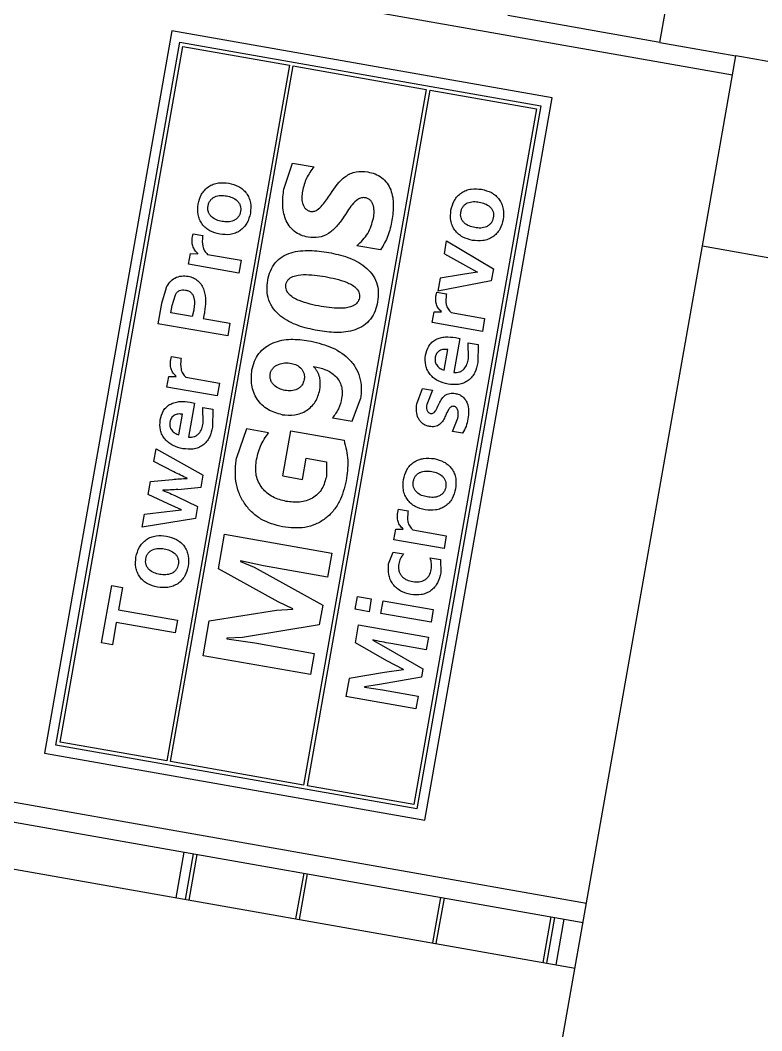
# Model space of a CAD drawing. Header units: millimetres. Extents: x 15 to 2378, y 5 to 1787.
# Drawn here: x 2137.95 to 2157.15, y 1081.82 to 1108 of the extents above; entities that cross this region are included whole.
import ezdxf

# ---------------------------------------------------------------- set-up
doc = ezdxf.new("R2010")
doc.units = ezdxf.units.MM

msp = doc.modelspace()

# ---------------------------------------------------------------- linework, layer by layer
at = {"color": 7, "linetype": 'Continuous', "lineweight": 25}
for p, q in [((2135.62, 1110.248), (2156.399, 1106.584)), ((2154.516, 1107.424), (2155.037, 1110.378)), ((2154.516, 1107.424), (2150.577, 1108.118)), ((2141.876, 1107.723), (2138.577, 1089.012)), ((2151.724, 1105.987), (2141.876, 1107.723)), ((2138.867, 1089.215), (2142.079, 1107.434)), ((2138.982, 1089.296), (2142.16, 1107.318)), ((2142.079, 1107.434), (2151.435, 1105.784)), ((2142.16, 1107.318), (2144.918, 1106.832)), ((2154.516, 1107.424), (2156.486, 1107.076)), ((2155.618, 1102.152), (2156.486, 1107.076)), ((2161.016, 1106.278), (2156.486, 1107.076)), ((2144.918, 1106.832), (2141.74, 1088.81)), ((2141.838, 1088.792), (2145.016, 1106.814)), ((2145.016, 1106.814), (2148.463, 1106.206)), ((2148.463, 1106.206), (2145.285, 1088.184)), ((2145.384, 1088.167), (2148.561, 1106.189)), ((2148.561, 1106.189), (2151.319, 1105.703)), ((2151.435, 1105.784), (2148.222, 1087.565)), ((2148.425, 1087.275), (2151.724, 1105.987)), ((2151.319, 1105.703), (2148.141, 1087.681)), ((2144.774, 1103.621), (2144.999, 1104.3)), ((2144.999, 1104.3), (2145.556, 1104.202)), ((2142.407, 1102.386), (2142.426, 1102.468)), ((2142.426, 1102.468), (2142.676, 1102.424)), ((2142.676, 1102.424), (2142.671, 1102.397)), ((2147.282, 1102.048), (2146.667, 1102.156)), ((2148.932, 1101.951), (2148.991, 1102.282)), ((2148.991, 1102.282), (2150.203, 1101.559)), ((2150.235, 1071.623), (2155.618, 1102.152)), ((2155.618, 1102.152), (2160.148, 1101.354)), ((2142.308, 1101.678), (2142.356, 1101.952)), ((2142.356, 1101.952), (2142.549, 1101.951)), ((2142.549, 1101.951), (2142.549, 1101.956)), ((2142.8, 1101.933), (2143.665, 1101.78)), ((2148.932, 1101.951), (2149.405, 1101.685)), ((2143.607, 1101.449), (2142.308, 1101.678)), ((2143.665, 1101.78), (2143.607, 1101.449)), ((2149.405, 1101.685), (2149.791, 1101.476)), ((2150.203, 1101.559), (2150.148, 1101.25)), ((2148.82, 1101.315), (2148.761, 1100.983)), ((2149.347, 1101.405), (2148.82, 1101.315)), ((2149.791, 1101.476), (2149.79, 1101.471)), ((2141.723, 1101.065), (2141.604, 1100.664)), ((2150.148, 1101.25), (2148.761, 1100.983)), ((2141.883, 1100.605), (2141.965, 1100.887)), ((2148.716, 1100.876), (2148.736, 1100.958)), ((2148.736, 1100.958), (2148.986, 1100.914)), ((2148.986, 1100.914), (2148.981, 1100.887)), ((2141.604, 1100.664), (2141.511, 1100.137)), ((2141.85, 1100.419), (2141.883, 1100.605)), ((2142.402, 1100.322), (2141.85, 1100.419)), ((2142.439, 1100.484), (2142.402, 1100.322)), ((2142.684, 1100.272), (2143.378, 1100.15)), ((2148.618, 1100.168), (2148.666, 1100.443)), ((2148.666, 1100.443), (2148.858, 1100.441)), ((2148.858, 1100.441), (2148.859, 1100.446)), ((2149.11, 1100.423), (2149.975, 1100.27)), ((2149.975, 1100.27), (2149.917, 1099.939)), ((2143.32, 1099.819), (2141.511, 1100.137)), ((2143.378, 1100.15), (2143.32, 1099.819)), ((2149.917, 1099.939), (2148.618, 1100.168)), ((2149.332, 1099.753), (2149.177, 1098.873)), ((2149.217, 1099.778), (2149.332, 1099.753)), ((2148.925, 1098.932), (2149.019, 1099.467)), ((2149.549, 1099.642), (2149.805, 1099.597)), ((2149.556, 1099.231), (2149.549, 1099.642)), ((2149.805, 1099.597), (2149.8, 1099.13)), ((2141.845, 1099.202), (2141.865, 1099.284)), ((2141.865, 1099.284), (2142.114, 1099.24)), ((2142.114, 1099.24), (2142.11, 1099.213)), ((2145.548, 1099.02), (2145.554, 1099.031)), ((2141.747, 1098.494), (2141.795, 1098.768)), ((2141.795, 1098.768), (2141.987, 1098.767)), ((2141.987, 1098.767), (2141.988, 1098.772)), ((2142.238, 1098.749), (2143.104, 1098.596)), ((2143.046, 1098.265), (2141.747, 1098.494)), ((2143.104, 1098.596), (2143.046, 1098.265)), ((2148.219, 1098.058), (2148.363, 1098.459)), ((2148.363, 1098.459), (2148.623, 1098.413)), ((2148.623, 1098.413), (2148.479, 1098.04)), ((2146.544, 1097.611), (2146.76, 1098.189)), ((2142.461, 1098.079), (2142.306, 1097.198)), ((2142.346, 1098.103), (2142.461, 1098.079)), ((2142.678, 1097.968), (2142.934, 1097.923)), ((2142.684, 1097.557), (2142.678, 1097.968)), ((2142.934, 1097.923), (2142.929, 1097.455)), ((2142.054, 1097.258), (2142.148, 1097.793)), ((2146.036, 1097.7), (2146.544, 1097.611)), ((2149.144, 1097.344), (2149.284, 1097.689)), ((2143.803, 1097.415), (2143.547, 1096.663)), ((2144.379, 1097.313), (2143.803, 1097.415)), ((2144.747, 1096.191), (2144.954, 1097.363)), ((2144.954, 1097.363), (2146.333, 1097.119)), ((2149.406, 1097.298), (2149.144, 1097.344)), ((2141.406, 1096.563), (2141.465, 1096.899)), ((2141.465, 1096.899), (2142.684, 1096.214)), ((2145.26, 1096.101), (2145.356, 1096.65)), ((2145.356, 1096.65), (2145.88, 1096.558)), ((2141.921, 1096.299), (2141.406, 1096.563)), ((2145.88, 1096.558), (2145.879, 1096.19)), ((2141.257, 1095.715), (2141.316, 1096.051)), ((2141.316, 1096.051), (2141.886, 1096.101)), ((2142.268, 1096.127), (2142.269, 1096.132)), ((2142.629, 1095.901), (2142.684, 1096.214)), ((2144.747, 1096.191), (2145.26, 1096.101)), ((2141.639, 1095.822), (2141.638, 1095.817)), ((2142.031, 1095.844), (2142.629, 1095.901)), ((2141.774, 1095.47), (2141.257, 1095.715)), ((2141.999, 1095.662), (2142.541, 1095.404)), ((2141.166, 1095.201), (2141.74, 1095.272)), ((2141.74, 1095.272), (2142.124, 1095.31)), ((2142.125, 1095.315), (2141.774, 1095.47)), ((2142.124, 1095.31), (2142.125, 1095.315)), ((2142.541, 1095.404), (2142.486, 1095.091)), ((2147.724, 1095.247), (2147.743, 1095.329)), ((2147.743, 1095.329), (2147.993, 1095.285)), ((2147.993, 1095.285), (2147.988, 1095.258)), ((2141.107, 1094.865), (2141.166, 1095.201)), ((2142.486, 1095.091), (2141.107, 1094.865)), ((2147.625, 1094.539), (2147.674, 1094.814)), ((2147.674, 1094.814), (2147.866, 1094.812)), ((2147.866, 1094.812), (2147.867, 1094.817)), ((2148.117, 1094.794), (2148.983, 1094.641)), ((2143.078, 1093.787), (2143.236, 1094.684)), ((2143.236, 1094.684), (2146.018, 1094.193)), ((2148.924, 1094.31), (2147.625, 1094.539)), ((2148.983, 1094.641), (2148.924, 1094.31)), ((2147.489, 1093.917), (2147.605, 1094.22)), ((2147.605, 1094.22), (2147.876, 1094.173)), ((2143.652, 1093.993), (2143.649, 1093.977)), ((2143.649, 1093.977), (2144.003, 1093.825)), ((2144.244, 1093.864), (2143.652, 1093.993)), ((2146.018, 1094.193), (2145.908, 1093.571)), ((2148.567, 1094.072), (2148.834, 1094.025)), ((2148.834, 1094.025), (2148.84, 1093.681)), ((2144.623, 1092.931), (2143.078, 1093.787)), ((2144.003, 1093.825), (2145.78, 1092.843)), ((2145.908, 1093.571), (2144.244, 1093.864)), ((2140.052, 1091.865), (2140.315, 1093.355)), ((2140.315, 1093.355), (2140.595, 1093.306)), ((2140.595, 1093.306), (2140.493, 1092.727)), ((2145.005, 1092.75), (2144.623, 1092.931)), ((2146.625, 1092.737), (2146.683, 1093.069)), ((2146.683, 1093.069), (2147.04, 1093.006)), ((2147.04, 1093.006), (2146.981, 1092.675)), ((2147.288, 1092.629), (2147.347, 1092.96)), ((2147.347, 1092.96), (2148.646, 1092.731)), ((2140.493, 1092.727), (2142.022, 1092.457)), ((2142.839, 1092.436), (2144.588, 1092.711)), ((2144.588, 1092.711), (2145.003, 1092.739)), ((2145.003, 1092.739), (2145.005, 1092.75)), ((2145.78, 1092.843), (2145.69, 1092.333)), ((2146.981, 1092.675), (2146.625, 1092.737)), ((2148.646, 1092.731), (2148.587, 1092.4)), ((2140.435, 1092.396), (2140.333, 1091.815)), ((2141.963, 1092.126), (2140.435, 1092.396)), ((2142.022, 1092.457), (2141.963, 1092.126)), ((2142.681, 1091.535), (2142.839, 1092.436)), ((2148.587, 1092.4), (2147.288, 1092.629)), ((2145.69, 1092.333), (2143.701, 1092.003)), ((2146.629, 1091.87), (2146.711, 1092.336)), ((2146.711, 1092.336), (2148.52, 1092.017)), ((2140.333, 1091.815), (2140.052, 1091.865)), ((2143.298, 1091.985), (2143.295, 1091.968)), ((2143.295, 1091.968), (2144.021, 1091.865)), ((2143.701, 1092.003), (2143.298, 1091.985)), ((2144.021, 1091.865), (2145.56, 1091.594)), ((2147.439, 1091.404), (2146.629, 1091.87)), ((2147.08, 1091.946), (2147.078, 1091.934)), ((2147.078, 1091.934), (2147.419, 1091.751)), ((2148.52, 1092.017), (2148.462, 1091.686)), ((2147.419, 1091.751), (2148.375, 1091.195)), ((2148.462, 1091.686), (2147.545, 1091.848)), ((2145.463, 1091.045), (2142.681, 1091.535)), ((2145.56, 1091.594), (2145.463, 1091.045)), ((2147.871, 1091.176), (2147.439, 1091.404)), ((2147.381, 1091.102), (2146.465, 1090.941)), ((2147.87, 1091.168), (2147.381, 1091.102)), ((2147.87, 1091.168), (2147.871, 1091.176)), ((2148.375, 1091.195), (2148.337, 1090.981)), ((2146.465, 1090.941), (2146.384, 1090.477)), ((2148.337, 1090.981), (2147.249, 1090.785)), ((2146.866, 1090.729), (2146.863, 1090.717)), ((2146.863, 1090.717), (2147.333, 1090.651)), ((2147.249, 1090.785), (2146.866, 1090.729)), ((2147.333, 1090.651), (2148.25, 1090.489)), ((2148.192, 1090.158), (2146.384, 1090.477)), ((2148.25, 1090.489), (2148.192, 1090.158)), ((2141.74, 1088.81), (2138.982, 1089.296)), ((2138.577, 1089.012), (2148.425, 1087.275)), ((2148.222, 1087.565), (2138.867, 1089.215)), ((2152.614, 1085.115), (2131.834, 1088.779)), ((2145.285, 1088.184), (2141.838, 1088.792)), ((2148.141, 1087.681), (2145.384, 1088.167)), ((2136.671, 1087.419), (2152.527, 1084.623)), ((2142.186, 1086.446), (2141.978, 1085.264)), ((2142.224, 1085.221), (2142.433, 1086.403)), ((2142.323, 1085.204), (2142.531, 1086.385)), ((2136.561, 1086.219), (2152.318, 1083.441)), ((2145.288, 1085.899), (2145.08, 1084.717)), ((2145.179, 1084.7), (2145.387, 1085.882)), ((2148.834, 1085.274), (2148.625, 1084.092)), ((2148.724, 1084.075), (2148.932, 1085.257)), ((2151.69, 1084.77), (2151.481, 1083.589)), ((2151.788, 1084.753), (2151.58, 1083.571)), ((2151.826, 1083.528), (2152.034, 1084.71))]:
    msp.add_line(p, q, dxfattribs=at)
for points, knots in [([(2145.556, 1104.202), (2145.484, 1104.107), (2145.341, 1103.917), (2145.284, 1103.686), (2145.256, 1103.57)], [0, 0, 0, 0, 0.499658, 1, 1, 1, 1]), ([(2145.979, 1103.497), (2146.095, 1103.666), (2146.24, 1103.876), (2146.501, 1104.031), (2146.694, 1104.094), (2146.846, 1104.079), (2146.947, 1104.07)], [0, 0, 0, 0, 0.499425, 0.624871, 0.75027, 1, 1, 1, 1]), ([(2146.947, 1104.07), (2147.012, 1104.055), (2147.142, 1104.026), (2147.317, 1103.927), (2147.456, 1103.782), (2147.58, 1103.546), (2147.628, 1103.21), (2147.594, 1102.948), (2147.576, 1102.817)], [0, 0, 0, 0, 0.125189, 0.250176, 0.37519, 0.500248, 0.749653, 1, 1, 1, 1]), ([(2142.556, 1103.235), (2142.579, 1103.323), (2142.613, 1103.456), (2142.721, 1103.603), (2142.824, 1103.693), (2142.945, 1103.755), (2143.122, 1103.801), (2143.258, 1103.788), (2143.348, 1103.779)], [0, 0, 0, 0, 0.24958, 0.374772, 0.499889, 0.625067, 0.750287, 1, 1, 1, 1]), ([(2143.348, 1103.779), (2143.436, 1103.757), (2143.568, 1103.723), (2143.717, 1103.619), (2143.81, 1103.519), (2143.876, 1103.4), (2143.928, 1103.226), (2143.915, 1103.09), (2143.907, 1102.999)], [0, 0, 0, 0, 0.249675, 0.374899, 0.500093, 0.625256, 0.750459, 1, 1, 1, 1]), ([(2142.811, 1103.19), (2142.817, 1103.215), (2142.829, 1103.266), (2142.867, 1103.333), (2142.921, 1103.388), (2143.009, 1103.44), (2143.138, 1103.467), (2143.239, 1103.455), (2143.29, 1103.448)], [0, 0, 0, 0, 0.1268, 0.252552, 0.374639, 0.500353, 0.74984, 1, 1, 1, 1]), ([(2143.29, 1103.448), (2143.34, 1103.437), (2143.439, 1103.414), (2143.55, 1103.345), (2143.615, 1103.266), (2143.648, 1103.197), (2143.658, 1103.133), (2143.658, 1103.082), (2143.654, 1103.057), (2143.652, 1103.044)], [0, 0, 0, 0, 0.250137, 0.499563, 0.624624, 0.749624, 0.874662, 0.937337, 1, 1, 1, 1]), ([(2145.401, 1102.38), (2145.337, 1102.394), (2145.209, 1102.423), (2145.039, 1102.526), (2144.904, 1102.671), (2144.782, 1102.903), (2144.726, 1103.232), (2144.758, 1103.491), (2144.774, 1103.621)], [0, 0, 0, 0, 0.125177, 0.25016, 0.375508, 0.500247, 0.749749, 1, 1, 1, 1]), ([(2145.256, 1103.57), (2145.249, 1103.518), (2145.235, 1103.415), (2145.248, 1103.282), (2145.285, 1103.183), (2145.33, 1103.118), (2145.39, 1103.068), (2145.44, 1103.055), (2145.465, 1103.048)], [0, 0, 0, 0, 0.250207, 0.500198, 0.633115, 0.754974, 0.876094, 1, 1, 1, 1]), ([(2145.465, 1103.048), (2145.495, 1103.046), (2145.556, 1103.041), (2145.667, 1103.095), (2145.774, 1103.201), (2145.882, 1103.346), (2145.946, 1103.447), (2145.979, 1103.497)], [0, 0, 0, 0, 0.124528, 0.249273, 0.499062, 0.749484, 1, 1, 1, 1]), ([(2146.887, 1103.401), (2146.853, 1103.403), (2146.784, 1103.407), (2146.66, 1103.344), (2146.493, 1103.171), (2146.385, 1102.998), (2146.313, 1102.882)], [0, 0, 0, 0, 0.124496, 0.249341, 0.499036, 1, 1, 1, 1]), ([(2147.096, 1102.875), (2147.103, 1102.928), (2147.118, 1103.032), (2147.105, 1103.166), (2147.07, 1103.265), (2147.026, 1103.331), (2146.964, 1103.38), (2146.913, 1103.394), (2146.887, 1103.401)], [0, 0, 0, 0, 0.254537, 0.500073, 0.6325, 0.749999, 0.874954, 1, 1, 1, 1]), ([(2149.104, 1103.075), (2149.127, 1103.164), (2149.161, 1103.296), (2149.269, 1103.443), (2149.372, 1103.533), (2149.493, 1103.596), (2149.67, 1103.642), (2149.806, 1103.629), (2149.896, 1103.62)], [0, 0, 0, 0, 0.24958, 0.374772, 0.499889, 0.625067, 0.750287, 1, 1, 1, 1]), ([(2149.896, 1103.62), (2149.984, 1103.597), (2150.116, 1103.563), (2150.265, 1103.459), (2150.358, 1103.359), (2150.423, 1103.24), (2150.476, 1103.066), (2150.463, 1102.93), (2150.455, 1102.84)], [0, 0, 0, 0, 0.249675, 0.374899, 0.500093, 0.625256, 0.750459, 1, 1, 1, 1]), ([(2143.115, 1102.455), (2143.027, 1102.477), (2142.895, 1102.511), (2142.746, 1102.615), (2142.654, 1102.715), (2142.588, 1102.834), (2142.535, 1103.009), (2142.548, 1103.144), (2142.556, 1103.235)], [0, 0, 0, 0, 0.249694, 0.374927, 0.500114, 0.625256, 0.750446, 1, 1, 1, 1]), ([(2143.173, 1102.786), (2143.123, 1102.797), (2143.024, 1102.82), (2142.913, 1102.889), (2142.847, 1102.968), (2142.815, 1103.038), (2142.802, 1103.113), (2142.808, 1103.164), (2142.811, 1103.19)], [0, 0, 0, 0, 0.250188, 0.499675, 0.626834, 0.748287, 0.873824, 1, 1, 1, 1]), ([(2149.359, 1103.03), (2149.365, 1103.056), (2149.377, 1103.106), (2149.415, 1103.174), (2149.468, 1103.229), (2149.557, 1103.28), (2149.685, 1103.308), (2149.787, 1103.295), (2149.838, 1103.289)], [0, 0, 0, 0, 0.1268, 0.252552, 0.374639, 0.500353, 0.74984, 1, 1, 1, 1]), ([(2149.838, 1103.289), (2149.887, 1103.277), (2149.987, 1103.255), (2150.098, 1103.186), (2150.163, 1103.107), (2150.196, 1103.037), (2150.206, 1102.973), (2150.206, 1102.922), (2150.202, 1102.897), (2150.2, 1102.885)], [0, 0, 0, 0, 0.250137, 0.499563, 0.624624, 0.749624, 0.874662, 0.937337, 1, 1, 1, 1]), ([(2143.907, 1102.999), (2143.884, 1102.911), (2143.85, 1102.778), (2143.742, 1102.631), (2143.64, 1102.542), (2143.518, 1102.48), (2143.342, 1102.432), (2143.205, 1102.446), (2143.115, 1102.455)], [0, 0, 0, 0, 0.2495878, 0.3747589, 0.4998984, 0.6229895, 0.750291, 1, 1, 1, 1]), ([(2143.652, 1103.044), (2143.646, 1103.019), (2143.634, 1102.969), (2143.596, 1102.902), (2143.542, 1102.847), (2143.454, 1102.794), (2143.325, 1102.767), (2143.224, 1102.78), (2143.173, 1102.786)], [0, 0, 0, 0, 0.125424, 0.250041, 0.375079, 0.500324, 0.749745, 1, 1, 1, 1]), ([(2146.313, 1102.882), (2146.26, 1102.806), (2146.154, 1102.653), (2145.945, 1102.466), (2145.68, 1102.354), (2145.494, 1102.371), (2145.401, 1102.38)], [0, 0, 0, 0, 0.250698, 0.500964, 0.750341, 1, 1, 1, 1]), ([(2146.667, 1102.156), (2146.771, 1102.257), (2146.979, 1102.458), (2147.057, 1102.736), (2147.096, 1102.875)], [0, 0, 0, 0, 0.500094, 1, 1, 1, 1]), ([(2149.663, 1102.295), (2149.575, 1102.318), (2149.443, 1102.352), (2149.294, 1102.456), (2149.201, 1102.556), (2149.135, 1102.675), (2149.083, 1102.849), (2149.096, 1102.985), (2149.104, 1103.075)], [0, 0, 0, 0, 0.249694, 0.374927, 0.500114, 0.625256, 0.750446, 1, 1, 1, 1]), ([(2149.721, 1102.626), (2149.671, 1102.638), (2149.572, 1102.661), (2149.461, 1102.73), (2149.395, 1102.808), (2149.363, 1102.878), (2149.35, 1102.954), (2149.356, 1103.005), (2149.359, 1103.03)], [0, 0, 0, 0, 0.250188, 0.499675, 0.626834, 0.748287, 0.873824, 1, 1, 1, 1]), ([(2150.2, 1102.885), (2150.194, 1102.86), (2150.182, 1102.81), (2150.144, 1102.743), (2150.09, 1102.688), (2150.001, 1102.635), (2149.873, 1102.607), (2149.772, 1102.62), (2149.721, 1102.626)], [0, 0, 0, 0, 0.125424, 0.250041, 0.375079, 0.500324, 0.749745, 1, 1, 1, 1]), ([(2147.576, 1102.817), (2147.549, 1102.68), (2147.493, 1102.408), (2147.352, 1102.168), (2147.282, 1102.048)], [0, 0, 0, 0, 0.500625, 1, 1, 1, 1]), ([(2150.455, 1102.84), (2150.432, 1102.751), (2150.398, 1102.619), (2150.29, 1102.472), (2150.188, 1102.382), (2150.066, 1102.32), (2149.89, 1102.272), (2149.753, 1102.286), (2149.663, 1102.295)], [0, 0, 0, 0, 0.249588, 0.374759, 0.499898, 0.622989, 0.750291, 1, 1, 1, 1]), ([(2142.549, 1101.956), (2142.521, 1101.984), (2142.464, 1102.039), (2142.412, 1102.149), (2142.396, 1102.247), (2142.398, 1102.327), (2142.404, 1102.366), (2142.407, 1102.386)], [0, 0, 0, 0, 0.249866, 0.499767, 0.749557, 0.874742, 1, 1, 1, 1]), ([(2142.671, 1102.397), (2142.663, 1102.312), (2142.652, 1102.186), (2142.711, 1102.023), (2142.77, 1101.963), (2142.8, 1101.933)], [0, 0, 0, 0, 0.499337, 0.749707, 1, 1, 1, 1]), ([(2144.358, 1101.263), (2144.377, 1101.344), (2144.413, 1101.504), (2144.54, 1101.717), (2144.727, 1101.882), (2145.031, 1102.014), (2145.45, 1102.053), (2145.774, 1102.007), (2145.937, 1101.983)], [0, 0, 0, 0, 0.125124, 0.25009, 0.370475, 0.499953, 0.749617, 1, 1, 1, 1]), ([(2145.937, 1101.983), (2146.102, 1101.948), (2146.434, 1101.877), (2146.819, 1101.678), (2147.06, 1101.437), (2147.184, 1101.212), (2147.234, 1100.959), (2147.214, 1100.79), (2147.204, 1100.706)], [0, 0, 0, 0, 0.25035, 0.499942, 0.62625, 0.749958, 0.874897, 1, 1, 1, 1]), ([(2141.723, 1101.065), (2141.752, 1101.115), (2141.811, 1101.216), (2141.949, 1101.329), (2142.12, 1101.385), (2142.236, 1101.372), (2142.294, 1101.365)], [0, 0, 0, 0, 0.250411, 0.500274, 0.749763, 1, 1, 1, 1]), ([(2142.294, 1101.365), (2142.341, 1101.354), (2142.434, 1101.331), (2142.555, 1101.251), (2142.648, 1101.14), (2142.725, 1100.965), (2142.759, 1100.725), (2142.733, 1100.537), (2142.72, 1100.442)], [0, 0, 0, 0, 0.125057, 0.250004, 0.374953, 0.500039, 0.749705, 1, 1, 1, 1]), ([(2144.829, 1101.153), (2144.835, 1101.176), (2144.847, 1101.222), (2144.887, 1101.281), (2144.942, 1101.327), (2145.068, 1101.391), (2145.381, 1101.429), (2145.66, 1101.386), (2145.847, 1101.357)], [0, 0, 0, 0, 0.062473, 0.125032, 0.185088, 0.25023, 0.499607, 1, 1, 1, 1]), ([(2145.847, 1101.357), (2146.032, 1101.32), (2146.311, 1101.264), (2146.592, 1101.12), (2146.687, 1101.013), (2146.722, 1100.951), (2146.739, 1100.881), (2146.734, 1100.833), (2146.732, 1100.81)], [0, 0, 0, 0, 0.500351, 0.749732, 0.81322, 0.874885, 0.937406, 1, 1, 1, 1]), ([(2149.79, 1101.471), (2149.716, 1101.461), (2149.568, 1101.442), (2149.421, 1101.417), (2149.347, 1101.405)], [0, 0, 0, 0, 0.499999, 1, 1, 1, 1]), ([(2145.645, 1099.958), (2145.476, 1099.995), (2145.138, 1100.067), (2144.745, 1100.267), (2144.5, 1100.515), (2144.375, 1100.746), (2144.327, 1101.005), (2144.348, 1101.177), (2144.358, 1101.263)], [0, 0, 0, 0, 0.25034, 0.499923, 0.624979, 0.749916, 0.874889, 1, 1, 1, 1]), ([(2145.74, 1100.583), (2145.548, 1100.622), (2145.26, 1100.68), (2144.97, 1100.832), (2144.873, 1100.943), (2144.838, 1101.008), (2144.822, 1101.08), (2144.827, 1101.129), (2144.829, 1101.153)], [0, 0, 0, 0, 0.500332, 0.749663, 0.815106, 0.87487, 0.937433, 1, 1, 1, 1]), ([(2141.965, 1100.887), (2141.978, 1100.909), (2142.006, 1100.953), (2142.07, 1101), (2142.147, 1101.018), (2142.199, 1101.013), (2142.224, 1101.01)], [0, 0, 0, 0, 0.250377, 0.499866, 0.749735, 1, 1, 1, 1]), ([(2142.224, 1101.01), (2142.25, 1101.003), (2142.303, 1100.991), (2142.37, 1100.947), (2142.419, 1100.882), (2142.454, 1100.78), (2142.463, 1100.643), (2142.447, 1100.537), (2142.439, 1100.484)], [0, 0, 0, 0, 0.125032, 0.24988, 0.366321, 0.49975, 0.749597, 1, 1, 1, 1]), ([(2146.732, 1100.81), (2146.726, 1100.787), (2146.716, 1100.741), (2146.678, 1100.682), (2146.628, 1100.633), (2146.507, 1100.561), (2146.199, 1100.514), (2145.924, 1100.555), (2145.74, 1100.583)], [0, 0, 0, 0, 0.062586, 0.125185, 0.185798, 0.250393, 0.499608, 1, 1, 1, 1]), ([(2148.859, 1100.446), (2148.831, 1100.474), (2148.774, 1100.53), (2148.722, 1100.639), (2148.706, 1100.738), (2148.708, 1100.817), (2148.713, 1100.856), (2148.716, 1100.876)], [0, 0, 0, 0, 0.249866, 0.499767, 0.749557, 0.874742, 1, 1, 1, 1]), ([(2148.981, 1100.887), (2148.973, 1100.803), (2148.961, 1100.676), (2149.021, 1100.514), (2149.08, 1100.453), (2149.11, 1100.423)], [0, 0, 0, 0, 0.499337, 0.749707, 1, 1, 1, 1]), ([(2147.204, 1100.706), (2147.186, 1100.626), (2147.149, 1100.465), (2147.029, 1100.25), (2146.848, 1100.078), (2146.549, 1099.936), (2146.131, 1099.89), (2145.807, 1099.936), (2145.645, 1099.958)], [0, 0, 0, 0, 0.125146, 0.25014, 0.371747, 0.500037, 0.749601, 1, 1, 1, 1]), ([(2142.72, 1100.442), (2142.717, 1100.423), (2142.712, 1100.395), (2142.701, 1100.338), (2142.691, 1100.3), (2142.684, 1100.272)], [0, 0, 0, 0, 0.332584, 0.500024, 1, 1, 1, 1]), ([(2143.948, 1098.939), (2143.966, 1099.015), (2144.001, 1099.167), (2144.121, 1099.37), (2144.29, 1099.534), (2144.563, 1099.685), (2144.954, 1099.757), (2145.262, 1099.717), (2145.416, 1099.697)], [0, 0, 0, 0, 0.125157, 0.250194, 0.375196, 0.500294, 0.749778, 1, 1, 1, 1]), ([(2148.442, 1099.319), (2148.464, 1099.403), (2148.496, 1099.528), (2148.607, 1099.661), (2148.711, 1099.734), (2148.832, 1099.779), (2149.002, 1099.805), (2149.132, 1099.789), (2149.217, 1099.778)], [0, 0, 0, 0, 0.249288, 0.373716, 0.499412, 0.618537, 0.749834, 1, 1, 1, 1]), ([(2145.416, 1099.697), (2145.602, 1099.655), (2145.972, 1099.571), (2146.39, 1099.317), (2146.633, 1099.021), (2146.749, 1098.757), (2146.795, 1098.473), (2146.772, 1098.284), (2146.76, 1098.189)], [0, 0, 0, 0, 0.250222, 0.499583, 0.625739, 0.749745, 0.874815, 1, 1, 1, 1]), ([(2149.019, 1099.467), (2148.984, 1099.471), (2148.912, 1099.478), (2148.824, 1099.45), (2148.766, 1099.407), (2148.731, 1099.366), (2148.711, 1099.325), (2148.7, 1099.29), (2148.696, 1099.273), (2148.695, 1099.264)], [0, 0, 0, 0, 0.249881, 0.499172, 0.621463, 0.749638, 0.874705, 0.937328, 1, 1, 1, 1]), ([(2141.988, 1098.772), (2141.96, 1098.8), (2141.903, 1098.855), (2141.851, 1098.965), (2141.834, 1099.063), (2141.836, 1099.143), (2141.842, 1099.182), (2141.845, 1099.202)], [0, 0, 0, 0, 0.249866, 0.499767, 0.749557, 0.874742, 1, 1, 1, 1]), ([(2142.11, 1099.213), (2142.102, 1099.128), (2142.09, 1099.002), (2142.149, 1098.839), (2142.209, 1098.779), (2142.238, 1098.749)], [0, 0, 0, 0, 0.499337, 0.749707, 1, 1, 1, 1]), ([(2149.028, 1098.573), (2148.941, 1098.593), (2148.81, 1098.624), (2148.66, 1098.722), (2148.563, 1098.814), (2148.49, 1098.927), (2148.428, 1099.095), (2148.436, 1099.23), (2148.442, 1099.319)], [0, 0, 0, 0, 0.249978, 0.375265, 0.500469, 0.625663, 0.75084, 1, 1, 1, 1]), ([(2148.695, 1099.264), (2148.692, 1099.226), (2148.687, 1099.17), (2148.712, 1099.099), (2148.75, 1099.036), (2148.82, 1098.971), (2148.89, 1098.945), (2148.925, 1098.932)], [0, 0, 0, 0, 0.2491727, 0.3745953, 0.4999652, 0.7496361, 1, 1, 1, 1]), ([(2149.177, 1098.873), (2149.226, 1098.872), (2149.3, 1098.872), (2149.389, 1098.916), (2149.462, 1098.98), (2149.524, 1099.089), (2149.545, 1099.183), (2149.556, 1099.231)], [0, 0, 0, 0, 0.249256, 0.374306, 0.499648, 0.749308, 1, 1, 1, 1]), ([(2144.731, 1097.779), (2144.604, 1097.814), (2144.412, 1097.866), (2144.203, 1098.029), (2144.076, 1098.179), (2143.987, 1098.355), (2143.917, 1098.61), (2143.936, 1098.808), (2143.948, 1098.939)], [0, 0, 0, 0, 0.249442, 0.375222, 0.499875, 0.623035, 0.750301, 1, 1, 1, 1]), ([(2144.421, 1098.836), (2144.428, 1098.864), (2144.442, 1098.919), (2144.492, 1098.99), (2144.557, 1099.046), (2144.66, 1099.099), (2144.775, 1099.12), (2144.889, 1099.122), (2144.945, 1099.113), (2144.974, 1099.109)], [0, 0, 0, 0, 0.124861, 0.24974, 0.371615, 0.499773, 0.749571, 0.874708, 1, 1, 1, 1]), ([(2144.974, 1099.109), (2145.022, 1099.097), (2145.117, 1099.072), (2145.216, 1098.991), (2145.272, 1098.91), (2145.299, 1098.841), (2145.309, 1098.78), (2145.307, 1098.731), (2145.304, 1098.706), (2145.302, 1098.694)], [0, 0, 0, 0, 0.249753, 0.499181, 0.625811, 0.749686, 0.874747, 0.937369, 1, 1, 1, 1]), ([(2145.706, 1098.417), (2145.716, 1098.526), (2145.732, 1098.69), (2145.661, 1098.869), (2145.603, 1098.96), (2145.566, 1099), (2145.548, 1099.02)], [0, 0, 0, 0, 0.498712, 0.749066, 0.874536, 1, 1, 1, 1]), ([(2145.554, 1099.031), (2145.655, 1099.008), (2145.856, 1098.962), (2146.083, 1098.823), (2146.21, 1098.659), (2146.272, 1098.515), (2146.287, 1098.385), (2146.284, 1098.282), (2146.276, 1098.231), (2146.272, 1098.205)], [0, 0, 0, 0, 0.250235, 0.499429, 0.624512, 0.749572, 0.874658, 0.937327, 1, 1, 1, 1]), ([(2149.8, 1099.13), (2149.779, 1099.041), (2149.747, 1098.908), (2149.65, 1098.754), (2149.551, 1098.659), (2149.431, 1098.595), (2149.255, 1098.547), (2149.118, 1098.562), (2149.028, 1098.573)], [0, 0, 0, 0, 0.249946, 0.375064, 0.500116, 0.625193, 0.750351, 1, 1, 1, 1]), ([(2144.803, 1098.408), (2144.751, 1098.421), (2144.647, 1098.446), (2144.534, 1098.523), (2144.466, 1098.606), (2144.431, 1098.679), (2144.412, 1098.757), (2144.418, 1098.81), (2144.421, 1098.836)], [0, 0, 0, 0, 0.249983, 0.499662, 0.626823, 0.752895, 0.875519, 1, 1, 1, 1]), ([(2145.302, 1098.694), (2145.287, 1098.641), (2145.265, 1098.562), (2145.19, 1098.482), (2145.099, 1098.422), (2144.964, 1098.389), (2144.856, 1098.402), (2144.803, 1098.408)], [0, 0, 0, 0, 0.249397, 0.374783, 0.500048, 0.749768, 1, 1, 1, 1]), ([(2144.731, 1097.779), (2144.84, 1097.769), (2145.057, 1097.75), (2145.32, 1097.849), (2145.489, 1097.985), (2145.631, 1098.153), (2145.676, 1098.312), (2145.706, 1098.417)], [0, 0, 0, 0, 0.250028, 0.4997, 0.624312, 0.750381, 1, 1, 1, 1]), ([(2146.272, 1098.205), (2146.251, 1098.112), (2146.209, 1097.927), (2146.094, 1097.776), (2146.036, 1097.7)], [0, 0, 0, 0, 0.500434, 1, 1, 1, 1]), ([(2148.783, 1098.035), (2148.803, 1098.079), (2148.843, 1098.166), (2148.919, 1098.263), (2149.003, 1098.312), (2149.095, 1098.343), (2149.168, 1098.335), (2149.216, 1098.329)], [0, 0, 0, 0, 0.250691, 0.50024, 0.625347, 0.750527, 1, 1, 1, 1]), ([(2149.216, 1098.329), (2149.25, 1098.322), (2149.317, 1098.306), (2149.406, 1098.252), (2149.477, 1098.175), (2149.541, 1098.051), (2149.569, 1097.877), (2149.552, 1097.74), (2149.543, 1097.671)], [0, 0, 0, 0, 0.1251503, 0.2501499, 0.3719632, 0.5002548, 0.7497627, 1, 1, 1, 1]), ([(2141.571, 1097.645), (2141.592, 1097.728), (2141.625, 1097.853), (2141.736, 1097.987), (2141.84, 1098.06), (2141.961, 1098.104), (2142.131, 1098.131), (2142.261, 1098.114), (2142.346, 1098.103)], [0, 0, 0, 0, 0.249288, 0.373716, 0.499412, 0.618537, 0.749834, 1, 1, 1, 1]), ([(2148.549, 1097.475), (2148.518, 1097.482), (2148.457, 1097.496), (2148.373, 1097.542), (2148.305, 1097.608), (2148.239, 1097.714), (2148.199, 1097.87), (2148.213, 1097.995), (2148.219, 1098.058)], [0, 0, 0, 0, 0.125225, 0.250287, 0.376014, 0.500515, 0.747559, 1, 1, 1, 1]), ([(2148.479, 1098.04), (2148.475, 1098.017), (2148.469, 1097.972), (2148.474, 1097.913), (2148.49, 1097.87), (2148.51, 1097.842), (2148.538, 1097.822), (2148.56, 1097.816), (2148.571, 1097.813)], [0, 0, 0, 0, 0.250188, 0.499989, 0.631931, 0.750041, 0.875068, 1, 1, 1, 1]), ([(2148.571, 1097.813), (2148.585, 1097.811), (2148.613, 1097.808), (2148.652, 1097.823), (2148.684, 1097.85), (2148.733, 1097.918), (2148.761, 1097.984), (2148.783, 1098.035)], [0, 0, 0, 0, 0.124856, 0.24941, 0.361707, 0.499743, 1, 1, 1, 1]), ([(2149.181, 1097.994), (2149.167, 1097.996), (2149.145, 1097.998), (2149.117, 1097.988), (2149.08, 1097.965), (2149.021, 1097.887), (2148.987, 1097.807), (2148.964, 1097.754)], [0, 0, 0, 0, 0.124776, 0.182846, 0.250033, 0.499251, 1, 1, 1, 1]), ([(2149.284, 1097.689), (2149.292, 1097.749), (2149.302, 1097.825), (2149.278, 1097.912), (2149.257, 1097.951), (2149.224, 1097.983), (2149.196, 1097.99), (2149.181, 1097.994)], [0, 0, 0, 0, 0.4994, 0.632416, 0.756389, 0.875653, 1, 1, 1, 1]), ([(2142.157, 1096.898), (2142.07, 1096.919), (2141.939, 1096.95), (2141.789, 1097.048), (2141.692, 1097.14), (2141.619, 1097.253), (2141.556, 1097.421), (2141.565, 1097.555), (2141.571, 1097.645)], [0, 0, 0, 0, 0.249978, 0.375265, 0.500469, 0.625663, 0.75084, 1, 1, 1, 1]), ([(2142.148, 1097.793), (2142.112, 1097.796), (2142.041, 1097.803), (2141.952, 1097.776), (2141.894, 1097.733), (2141.859, 1097.691), (2141.839, 1097.65), (2141.828, 1097.616), (2141.825, 1097.598), (2141.823, 1097.589)], [0, 0, 0, 0, 0.249881, 0.499172, 0.621463, 0.749638, 0.874705, 0.937328, 1, 1, 1, 1]), ([(2148.964, 1097.754), (2148.944, 1097.713), (2148.904, 1097.631), (2148.831, 1097.539), (2148.752, 1097.492), (2148.664, 1097.462), (2148.595, 1097.47), (2148.549, 1097.475)], [0, 0, 0, 0, 0.250612, 0.500366, 0.625438, 0.7506, 1, 1, 1, 1]), ([(2149.543, 1097.671), (2149.53, 1097.605), (2149.503, 1097.474), (2149.438, 1097.357), (2149.406, 1097.298)], [0, 0, 0, 0, 0.5003613, 1, 1, 1, 1]), ([(2141.823, 1097.589), (2141.82, 1097.552), (2141.816, 1097.496), (2141.84, 1097.425), (2141.878, 1097.361), (2141.949, 1097.297), (2142.019, 1097.271), (2142.054, 1097.258)], [0, 0, 0, 0, 0.249173, 0.374595, 0.499965, 0.749636, 1, 1, 1, 1]), ([(2142.929, 1097.455), (2142.908, 1097.367), (2142.876, 1097.234), (2142.779, 1097.08), (2142.68, 1096.984), (2142.559, 1096.92), (2142.383, 1096.872), (2142.247, 1096.888), (2142.157, 1096.898)], [0, 0, 0, 0, 0.249946, 0.375064, 0.500116, 0.625193, 0.750351, 1, 1, 1, 1]), ([(2142.306, 1097.198), (2142.355, 1097.198), (2142.429, 1097.197), (2142.518, 1097.241), (2142.591, 1097.306), (2142.653, 1097.414), (2142.674, 1097.509), (2142.684, 1097.557)], [0, 0, 0, 0, 0.249256, 0.3743058, 0.4996478, 0.7493082, 1, 1, 1, 1]), ([(2144.059, 1096.567), (2144.087, 1096.702), (2144.145, 1096.972), (2144.301, 1097.199), (2144.379, 1097.313)], [0, 0, 0, 0, 0.500484, 1, 1, 1, 1]), ([(2146.333, 1097.119), (2146.376, 1096.946), (2146.462, 1096.599), (2146.411, 1096.245), (2146.386, 1096.068)], [0, 0, 0, 0, 0.499472, 1, 1, 1, 1]), ([(2144.748, 1094.87), (2144.55, 1094.922), (2144.254, 1095), (2143.933, 1095.254), (2143.738, 1095.489), (2143.599, 1095.761), (2143.494, 1096.155), (2143.526, 1096.46), (2143.547, 1096.663)], [0, 0, 0, 0, 0.249429, 0.374619, 0.499816, 0.624722, 0.75023, 1, 1, 1, 1]), ([(2147.873, 1096.096), (2147.896, 1096.184), (2147.93, 1096.317), (2148.038, 1096.464), (2148.141, 1096.554), (2148.262, 1096.616), (2148.439, 1096.662), (2148.575, 1096.649), (2148.665, 1096.641)], [0, 0, 0, 0, 0.24958, 0.374772, 0.499889, 0.625067, 0.750287, 1, 1, 1, 1]), ([(2148.665, 1096.641), (2148.753, 1096.618), (2148.885, 1096.584), (2149.034, 1096.48), (2149.127, 1096.38), (2149.193, 1096.261), (2149.245, 1096.087), (2149.232, 1095.951), (2149.224, 1095.86)], [0, 0, 0, 0, 0.249675, 0.374899, 0.500093, 0.625256, 0.750459, 1, 1, 1, 1]), ([(2144.836, 1095.534), (2144.717, 1095.563), (2144.539, 1095.607), (2144.336, 1095.743), (2144.209, 1095.875), (2144.114, 1096.031), (2144.032, 1096.262), (2144.048, 1096.445), (2144.059, 1096.567)], [0, 0, 0, 0, 0.249849, 0.37508, 0.50029, 0.6255, 0.750665, 1, 1, 1, 1]), ([(2148.128, 1096.051), (2148.134, 1096.076), (2148.146, 1096.127), (2148.184, 1096.194), (2148.238, 1096.25), (2148.326, 1096.301), (2148.455, 1096.328), (2148.556, 1096.316), (2148.607, 1096.309)], [0, 0, 0, 0, 0.1268, 0.252552, 0.374639, 0.500353, 0.74984, 1, 1, 1, 1]), ([(2141.886, 1096.101), (2141.949, 1096.107), (2142.076, 1096.118), (2142.204, 1096.124), (2142.268, 1096.127)], [0, 0, 0, 0, 0.499998, 1, 1, 1, 1]), ([(2142.269, 1096.132), (2142.21, 1096.159), (2142.093, 1096.212), (2141.978, 1096.27), (2141.921, 1096.299)], [0, 0, 0, 0, 0.499999, 1, 1, 1, 1]), ([(2146.386, 1096.068), (2146.341, 1095.88), (2146.272, 1095.599), (2146.059, 1095.277), (2145.851, 1095.077), (2145.601, 1094.931), (2145.229, 1094.821), (2144.94, 1094.85), (2144.748, 1094.87)], [0, 0, 0, 0, 0.2498302, 0.3750184, 0.5001654, 0.6242752, 0.7504437, 1, 1, 1, 1]), ([(2145.879, 1096.19), (2145.849, 1096.076), (2145.805, 1095.905), (2145.657, 1095.722), (2145.518, 1095.615), (2145.357, 1095.544), (2145.127, 1095.499), (2144.952, 1095.52), (2144.836, 1095.534)], [0, 0, 0, 0, 0.249322, 0.374472, 0.499625, 0.62421, 0.749981, 1, 1, 1, 1]), ([(2148.432, 1095.316), (2148.344, 1095.339), (2148.212, 1095.372), (2148.063, 1095.477), (2147.971, 1095.577), (2147.905, 1095.696), (2147.852, 1095.87), (2147.865, 1096.006), (2147.873, 1096.096)], [0, 0, 0, 0, 0.249694, 0.374927, 0.500114, 0.625256, 0.750446, 1, 1, 1, 1]), ([(2148.49, 1095.647), (2148.441, 1095.658), (2148.341, 1095.681), (2148.23, 1095.75), (2148.164, 1095.829), (2148.132, 1095.899), (2148.12, 1095.975), (2148.125, 1096.026), (2148.128, 1096.051)], [0, 0, 0, 0, 0.250188, 0.499675, 0.626834, 0.748287, 0.873824, 1, 1, 1, 1]), ([(2148.607, 1096.309), (2148.657, 1096.298), (2148.756, 1096.275), (2148.867, 1096.206), (2148.932, 1096.127), (2148.965, 1096.058), (2148.975, 1095.994), (2148.975, 1095.943), (2148.971, 1095.918), (2148.969, 1095.905)], [0, 0, 0, 0, 0.250137, 0.499563, 0.624624, 0.749624, 0.874662, 0.937337, 1, 1, 1, 1]), ([(2141.638, 1095.817), (2141.699, 1095.793), (2141.821, 1095.745), (2141.94, 1095.689), (2141.999, 1095.662)], [0, 0, 0, 0, 0.500002, 1, 1, 1, 1]), ([(2142.031, 1095.844), (2141.966, 1095.839), (2141.835, 1095.827), (2141.705, 1095.824), (2141.639, 1095.822)], [0, 0, 0, 0, 0.500003, 1, 1, 1, 1]), ([(2149.224, 1095.86), (2149.201, 1095.772), (2149.167, 1095.639), (2149.059, 1095.492), (2148.957, 1095.403), (2148.836, 1095.341), (2148.659, 1095.293), (2148.523, 1095.307), (2148.432, 1095.316)], [0, 0, 0, 0, 0.249588, 0.374759, 0.499898, 0.622989, 0.750291, 1, 1, 1, 1]), ([(2148.969, 1095.905), (2148.963, 1095.88), (2148.952, 1095.831), (2148.913, 1095.763), (2148.859, 1095.708), (2148.771, 1095.655), (2148.642, 1095.628), (2148.541, 1095.641), (2148.49, 1095.647)], [0, 0, 0, 0, 0.125424, 0.250041, 0.375079, 0.500324, 0.749745, 1, 1, 1, 1]), ([(2147.867, 1094.817), (2147.838, 1094.845), (2147.781, 1094.9), (2147.729, 1095.01), (2147.713, 1095.108), (2147.715, 1095.188), (2147.721, 1095.227), (2147.724, 1095.247)], [0, 0, 0, 0, 0.249866, 0.499767, 0.749557, 0.874742, 1, 1, 1, 1]), ([(2147.988, 1095.258), (2147.981, 1095.174), (2147.969, 1095.047), (2148.028, 1094.884), (2148.087, 1094.824), (2148.117, 1094.794)], [0, 0, 0, 0, 0.499337, 0.749707, 1, 1, 1, 1]), ([(2140.944, 1094.091), (2140.967, 1094.179), (2141.001, 1094.311), (2141.109, 1094.458), (2141.211, 1094.548), (2141.333, 1094.611), (2141.509, 1094.657), (2141.645, 1094.644), (2141.736, 1094.635)], [0, 0, 0, 0, 0.24958, 0.374772, 0.499889, 0.625067, 0.750287, 1, 1, 1, 1]), ([(2141.736, 1094.635), (2141.824, 1094.612), (2141.956, 1094.578), (2142.105, 1094.474), (2142.197, 1094.375), (2142.263, 1094.255), (2142.316, 1094.081), (2142.303, 1093.945), (2142.294, 1093.855)], [0, 0, 0, 0, 0.249675, 0.374899, 0.500093, 0.625256, 0.750459, 1, 1, 1, 1]), ([(2141.199, 1094.046), (2141.205, 1094.071), (2141.217, 1094.121), (2141.255, 1094.189), (2141.308, 1094.244), (2141.397, 1094.296), (2141.525, 1094.323), (2141.627, 1094.31), (2141.677, 1094.304)], [0, 0, 0, 0, 0.1268, 0.252552, 0.374639, 0.500353, 0.74984, 1, 1, 1, 1]), ([(2141.677, 1094.304), (2141.727, 1094.292), (2141.826, 1094.27), (2141.938, 1094.201), (2142.003, 1094.122), (2142.036, 1094.052), (2142.046, 1093.989), (2142.045, 1093.938), (2142.042, 1093.912), (2142.04, 1093.9)], [0, 0, 0, 0, 0.250137, 0.499563, 0.624624, 0.749624, 0.874662, 0.937337, 1, 1, 1, 1]), ([(2141.502, 1093.31), (2141.414, 1093.333), (2141.283, 1093.367), (2141.133, 1093.471), (2141.041, 1093.571), (2140.975, 1093.69), (2140.923, 1093.864), (2140.935, 1094), (2140.944, 1094.091)], [0, 0, 0, 0, 0.249694, 0.374927, 0.500114, 0.625256, 0.750446, 1, 1, 1, 1]), ([(2141.561, 1093.642), (2141.511, 1093.653), (2141.412, 1093.676), (2141.3, 1093.745), (2141.235, 1093.823), (2141.203, 1093.893), (2141.19, 1093.969), (2141.196, 1094.02), (2141.199, 1094.046)], [0, 0, 0, 0, 0.250188, 0.499675, 0.626834, 0.748287, 0.873824, 1, 1, 1, 1]), ([(2147.876, 1094.173), (2147.846, 1094.134), (2147.788, 1094.058), (2147.764, 1093.964), (2147.752, 1093.917)], [0, 0, 0, 0, 0.500473, 1, 1, 1, 1]), ([(2148.592, 1093.765), (2148.597, 1093.817), (2148.608, 1093.921), (2148.581, 1094.021), (2148.567, 1094.072)], [0, 0, 0, 0, 0.499489, 1, 1, 1, 1]), ([(2142.294, 1093.855), (2142.272, 1093.767), (2142.238, 1093.634), (2142.13, 1093.487), (2142.028, 1093.397), (2141.906, 1093.335), (2141.73, 1093.288), (2141.593, 1093.301), (2141.502, 1093.31)], [0, 0, 0, 0, 0.249588, 0.374759, 0.499898, 0.622989, 0.750291, 1, 1, 1, 1]), ([(2142.04, 1093.9), (2142.034, 1093.875), (2142.022, 1093.825), (2141.983, 1093.758), (2141.929, 1093.703), (2141.841, 1093.65), (2141.713, 1093.623), (2141.611, 1093.635), (2141.561, 1093.642)], [0, 0, 0, 0, 0.125424, 0.250041, 0.375079, 0.500324, 0.749745, 1, 1, 1, 1]), ([(2148.066, 1093.122), (2147.975, 1093.144), (2147.84, 1093.177), (2147.69, 1093.286), (2147.595, 1093.387), (2147.527, 1093.508), (2147.473, 1093.686), (2147.482, 1093.824), (2147.489, 1093.917)], [0, 0, 0, 0, 0.249708, 0.374947, 0.500119, 0.625288, 0.750466, 1, 1, 1, 1]), ([(2147.752, 1093.917), (2147.747, 1093.861), (2147.74, 1093.777), (2147.775, 1093.67), (2147.82, 1093.6), (2147.882, 1093.543), (2147.978, 1093.486), (2148.061, 1093.467), (2148.116, 1093.454)], [0, 0, 0, 0, 0.249417, 0.374456, 0.499533, 0.620747, 0.749947, 1, 1, 1, 1]), ([(2148.116, 1093.454), (2148.17, 1093.449), (2148.25, 1093.44), (2148.355, 1093.464), (2148.429, 1093.497), (2148.491, 1093.549), (2148.558, 1093.634), (2148.578, 1093.713), (2148.592, 1093.765)], [0, 0, 0, 0, 0.249942, 0.375158, 0.50026, 0.625363, 0.750554, 1, 1, 1, 1]), ([(2148.84, 1093.681), (2148.817, 1093.593), (2148.784, 1093.462), (2148.683, 1093.311), (2148.585, 1093.217), (2148.466, 1093.151), (2148.292, 1093.098), (2148.156, 1093.112), (2148.066, 1093.122)], [0, 0, 0, 0, 0.2497834, 0.374957, 0.5001049, 0.6252138, 0.7504123, 1, 1, 1, 1]), ([(2147.545, 1091.848), (2147.467, 1091.863), (2147.312, 1091.892), (2147.157, 1091.928), (2147.08, 1091.946)], [0, 0, 0, 0, 0.499994, 1, 1, 1, 1])]:
    msp.add_open_spline(points, degree=3, knots=knots, dxfattribs=at)

doc.saveas('drawing.dxf')
